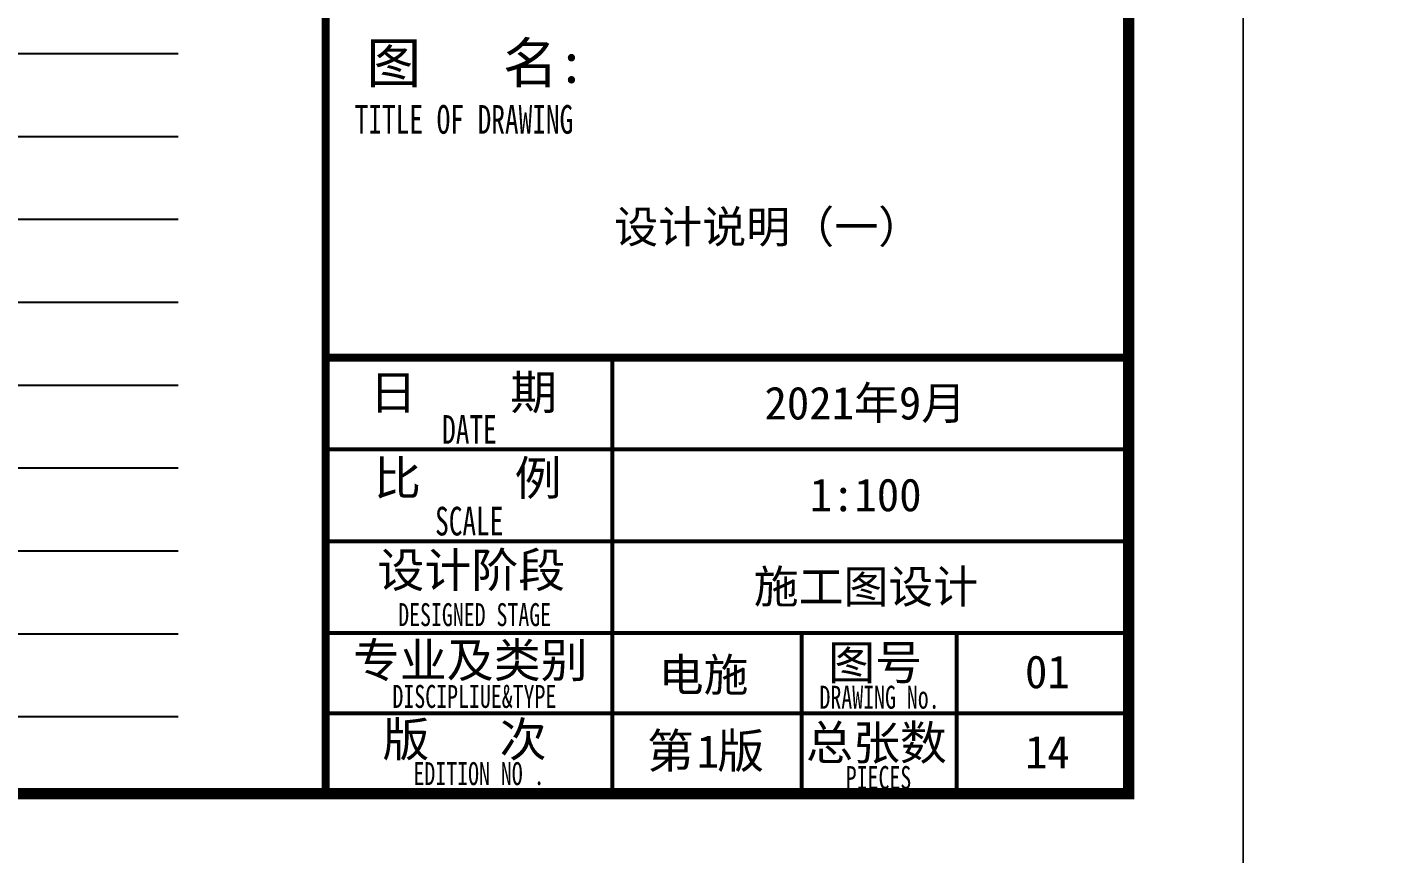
# Model space of a CAD drawing. Extents: x 3774419 to 4775970, y -926964 to 2266.
# Drawn here: x 3853216 to 3865042, y -629489 to -622282 of the extents above; entities that cross this region are included whole.
import ezdxf

# ---------------------------------------------------------------- set-up
doc = ezdxf.new("R2010")
doc.units = 0
doc.header["$LTSCALE"] = 1000
doc.header["$MEASUREMENT"] = 0
for name, color, linetype in [('!!电气', 1, 'CONTINUOUS'), ('TEL_TEXT', 7, 'CONTINUOUS'), ('图签文字', 4, 'CONTINUOUS')]:
    doc.layers.add(name, color=color, linetype=linetype)
for name, color, linetype, lineweight in [('可改文字', 6, 'CONTINUOUS', 18), ('图框', 147, 'CONTINUOUS', 20), ('图签', 147, 'CONTINUOUS', 18)]:
    doc.layers.add(name, color=color, linetype=linetype, lineweight=lineweight)
doc.styles.add('宋体', font='', dxfattribs={"height": 4})
doc.styles.add('建筑图签-1', font='simhei.ttf', dxfattribs={"width": 0.7})
doc.styles.get('宋体').set_extended_font_data('SimSun')

# ---------------------------------------------------------------- blocks, each defined once
blk = doc.blocks.new('A$C7E752094')
at = {"layer": '图框'}
for points, const_width in [([(0, -2200), (0, 37800)], 70), ([(0, 1600), (7000, 1600)], 70), ([(2500, -800), (2500, 1600)], 35), ([(0, 800), (7000, 800)], 35), ([(0, 0), (7000, 0)], 35), ([(0, -800), (7000, -800)], 35), ([(0, -800), (6500, -800)], 35), ([(2500, -2200), (2500, -800)], 35), ([(4150, -2200), (4150, -800)], 35), ([(4150, -2200), (4150, -800)], 35), ([(4150, -2200), (4150, -800)], 35), ([(5500, -2200), (5500, -800)], 35), ([(0, -1500), (4150, -1500)], 35), ([(4150, -1500), (7000, -1500)], 35)]:
    blk.add_lwpolyline(points, dxfattribs=dict(at, const_width=const_width))
at = {"layer": '图签', "color": 154, "style": '宋体'}
for s, p in [('2021年9月', (3826, 1061)), ('1:100', (4220, 261)), ('施工图设计', (3732, -539)), ('电施', (2904, -1308)), ('14', (6097, -1981))]:
    blk.add_text(s, height=286.7, dxfattribs=at).set_placement(p)
at = {"layer": '图签文字', "color": 7, "style": '建筑图签-1'}
for s, height, p in [('图   名:', 350, (355, 3995)), ('日    期', 300, (384, 1148)), ('比    例', 300, (422, 401)), ('设计阶段', 300, (452, -401)), ('专业及类别', 300, (238, -1187)), ('图号', 300, (4381, -1206)), ('版   次 ', 300, (496, -1877)), ('第 版', 300, (2801, -1977)), ('总张数', 300, (4188, -1906))]:
    blk.add_text(s, height=height, dxfattribs=at).set_placement(p)
at = {"layer": '图签文字', "style": '建筑图签-1', "width": 0.7}
for s, height, p in [('TITLE OF DRAWING', 250, (254, 3552)), ('DATE', 250, (1016, 849)), ('SCALE', 250, (955, 50)), ('DESIGNED STAGE', 200, (633, -740)), ('DISCIPLIUE&TYPE', 200, (583, -1453)), ('DRAWING No.', 200, (4305, -1460)), ('EDITION NO .', 200, (766, -2126)), ('PIECES', 200, (4534, -2160))]:
    blk.add_text(s, height=height, dxfattribs=at).set_placement(p)

msp = doc.modelspace()

# ---------------------------------------------------------------- linework, layer by layer
at = {"layer": 'TEL_TEXT', "color": 0}
for p, q in [((3833162.3, -622512.5), (3854532.4, -622512.5)), ((3833162.3, -623235), (3854532.4, -623235)), ((3833162.3, -623957.4), (3854532.4, -623957.4)), ((3833162.3, -624679.9), (3854532.4, -624679.9)), ((3833162.3, -625402.3), (3854532.4, -625402.3)), ((3833162.3, -626124.8), (3854532.4, -626124.8)), ((3833162.3, -626847.2), (3854532.4, -626847.2)), ((3833162.3, -627569.7), (3854532.4, -627569.7)), ((3833162.3, -628292.2), (3854532.4, -628292.2))]:
    msp.add_line(p, q, dxfattribs=at)
at = {"layer": '图框'}
for points in [[(3804417.5, -588009.7), (3863817.3, -588009.7), (3863817.3, -629963.9), (3804417.5, -629963.9)], [(3863817.3, -588009.7), (3923217.2, -588009.7), (3923217.2, -629963.9), (3863817.3, -629963.9)]]:
    msp.add_lwpolyline(points, close=True, dxfattribs=at)
at = {"layer": '图框', "const_width": 100}
msp.add_lwpolyline([(3806917.5, -628963.9), (3862817.5, -628963.9), (3862817.5, -588963.9), (3806917.5, -588963.9)], close=True, dxfattribs=at)

# ---------------------------------------------------------------- block references
at = {"layer": '!!电气'}
msp.add_blockref('A$C7E752094', (3855817.5, -626763.6), dxfattribs=at)

# ---------------------------------------------------------------- texts
at = {"layer": '可改文字', "color": 1, "style": '宋体'}
msp.add_text('设计说明（一）', height=281.28, dxfattribs=at).set_placement((3858333.1, -624163.4))
at = {"layer": '图签', "color": 1, "style": '宋体'}
for s, height, p in [('01', 286.68, (3861914.1, -628044.9)), ('1', 286.7, (3859053.4, -628738.9))]:
    msp.add_text(s, height=height, dxfattribs=at).set_placement(p)

doc.saveas('drawing.dxf')
